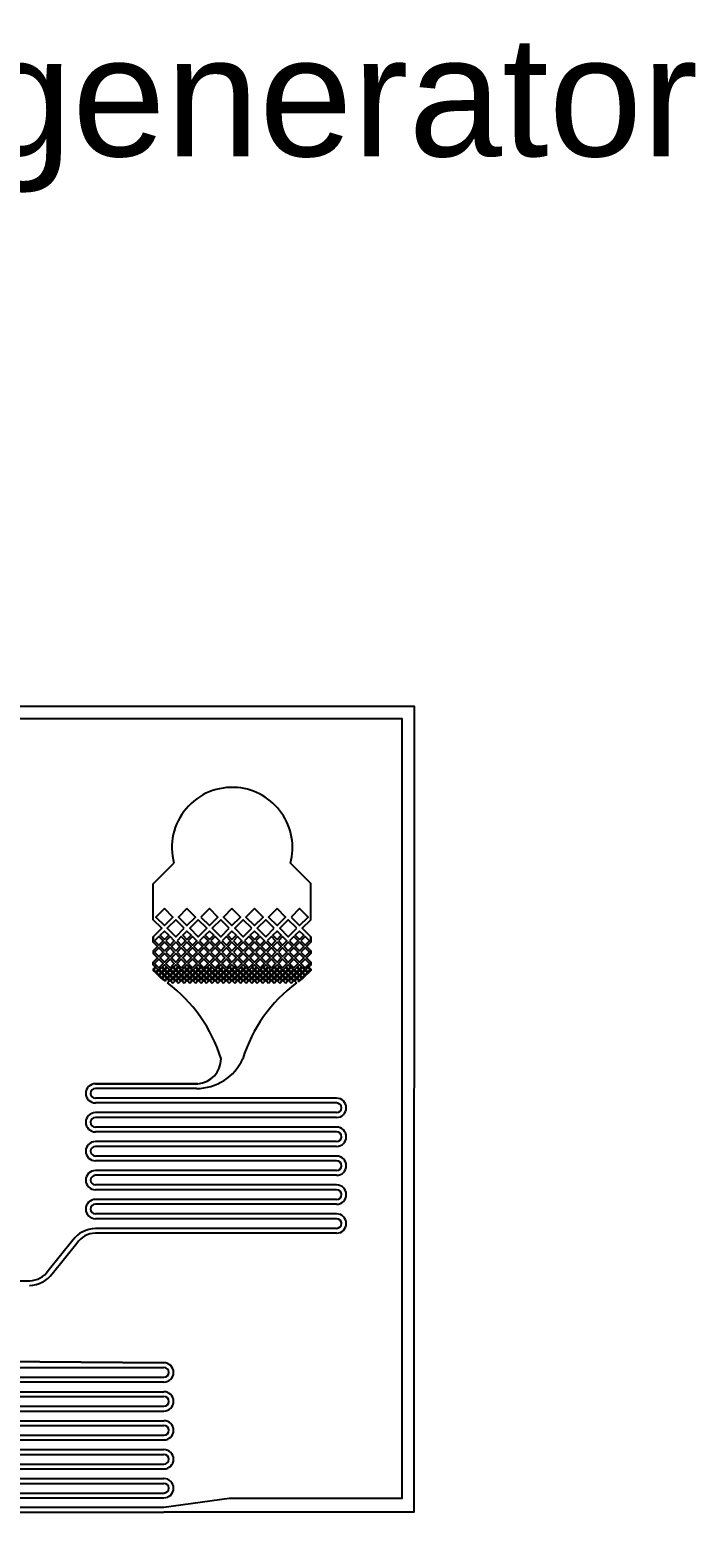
# Model space of a CAD drawing. Header units: inches. Extents: x 1277 to 1304299, y 7085 to 100777.
# Drawn here: x 10478 to 15998, y 16914 to 29211 of the extents above; entities that cross this region are included whole.
import ezdxf

# ---------------------------------------------------------------- set-up
doc = ezdxf.new("R2010")
doc.units = ezdxf.units.IN
doc.header["$MEASUREMENT"] = 0
doc.styles.get("Standard").update_dxf_attribs({"font": 'arial.ttf'})

msp = doc.modelspace()

# ---------------------------------------------------------------- linework, layer by layer
for p, q in [((12715, 21549), (12680, 21513)), ((12809, 21549), (12773, 21513)), ((11502, 21455), (11502, 21478)), ((12680, 21513), (12715, 21478)), ((12727, 21467), (12762, 21431)), ((12727, 21467), (12762, 21431)), ((12797, 21467), (12762, 21502)), ((12773, 21513), (12809, 21478)), ((12809, 21409), (12809, 21420)), ((12809, 21420), (12809, 21409)), ((11861, 20429), (11023, 20429)), ((13023, 20349), (11023, 20349)), ((13023, 20309), (11023, 20309)), ((13023, 20229), (11023, 20229)), ((13023, 20189), (11023, 20189)), ((13023, 20109), (11023, 20109)), ((13023, 20069), (11023, 20069)), ((13023, 19989), (11023, 19989)), ((13023, 19949), (11023, 19949)), ((13023, 19869), (11023, 19869)), ((13023, 19829), (11023, 19829)), ((13023, 19749), (11023, 19749)), ((13023, 19709), (11023, 19709)), ((13023, 19629), (11023, 19629)), ((13023, 19589), (11023, 19589)), ((13023, 19509), (11023, 19509)), ((13023, 19469), (11023, 19469)), ((13023, 19389), (11023, 19389)), ((13023, 19349), (11023, 19349)), ((13023, 19269), (11023, 19269)), ((13023, 19229), (11023, 19229)), ((10632, 18919), (10836, 19173)), ((10665, 18892), (10869, 19145)), ((9591, 18114), (11591, 18114)), ((9591, 18034), (11591, 18034)), ((9591, 17874), (11591, 17874)), ((9591, 17794), (11591, 17794)), ((9591, 17754), (11591, 17754)), ((9591, 17634), (11591, 17634)), ((9591, 17554), (11591, 17554)), ((9591, 17514), (11591, 17514)), ((9591, 17394), (11591, 17394)), ((9591, 17314), (11591, 17314)), ((9591, 17274), (11591, 17274)), ((9591, 17154), (11591, 17154)), ((9591, 17074), (11591, 17074)), ((9591, 17034), (11591, 17034)), ((9591, 16914), (11591, 16914))]:
    msp.add_line(p, q)
for points in [[(9651, 26076), (10229, 25499), (10229, 24791), (9310, 23872), (9221, 23599), (13665, 23599), (13664, 17263), (13664, 16914), (12232, 16914), (11591, 16914)], [(11502, 21687), (11573, 21758), (11502, 21829), (11502, 22126), (11674, 22298)], [(12809, 21687), (12809, 21642), (12809, 21687), (12738, 21758), (12809, 21829), (12809, 22129), (12640, 22298)], [(11502, 21687), (11502, 21642), (11502, 21687)], [(11502, 21642), (11537, 21607), (11502, 21571), (11502, 21549)], [(12809, 21642), (12773, 21607), (12809, 21571)], [(11502, 21420), (11520, 21438), (11502, 21455)], [(11502, 21420), (11502, 21409), (11520, 21391), (11567, 21344)], [(12809, 21409), (12744, 21344), (12706, 21317), (12710, 21321), (12692, 21339), (12674, 21321), (12690, 21305)], [(12809, 21455), (12791, 21438), (12809, 21420)], [(11621, 21305), (11636, 21321), (11619, 21339), (11601, 21321), (11605, 21317)], [(11873, 20469), (11023, 20469), (11873, 20469)]]:
    msp.add_lwpolyline(points)
for points in [[(4754, 23499), (10700, 23499), (13565, 23499), (13564, 17377), (13564, 17028), (12132, 17028), (11591, 16954), (9591, 16954, -1), (9591, 17034)], [(12640, 22298, 0.465138), (12202, 22925, 0.521789), (11674, 22298)], [(9478, 18835), (10478, 18835, 0.254726), (10632, 18919)], [(11591, 17994), (9591, 17994, 1), (9591, 17914), (11591, 17914)], [(9591, 17754, 1), (9591, 17674), (11591, 17674)], [(9591, 17514, 1), (9591, 17434), (11591, 17434)], [(9591, 17274, 1), (9591, 17194), (11591, 17194)]]:
    msp.add_lwpolyline(points, format="xyb")
for points in [[(11595, 21922), (11525, 21851), (11595, 21781), (11666, 21851)], [(11782, 21922), (11711, 21851), (11782, 21781), (11853, 21851)], [(11898, 21851), (11969, 21781), (12039, 21851), (11969, 21922)], [(12155, 21922), (12085, 21851), (12155, 21781), (12226, 21851)], [(12342, 21922), (12271, 21851), (12342, 21781), (12413, 21851)], [(12529, 21922), (12458, 21851), (12529, 21781), (12599, 21851)], [(12645, 21851), (12715, 21781), (12786, 21851), (12715, 21922)], [(11759, 21758), (11689, 21829), (11618, 21758), (11689, 21687)], [(11875, 21829), (11805, 21758), (11875, 21687), (11946, 21758)], [(12133, 21758), (12062, 21829), (11991, 21758), (12062, 21687)], [(12319, 21758), (12249, 21829), (12178, 21758), (12249, 21687)], [(12506, 21758), (12435, 21829), (12365, 21758), (12435, 21687)], [(12693, 21758), (12622, 21829), (12551, 21758), (12622, 21687)], [(11513, 21653), (11549, 21618), (11584, 21653), (11549, 21689)], [(11595, 21665), (11631, 21700), (11595, 21735), (11560, 21700)], [(11607, 21653), (11642, 21618), (11677, 21653), (11642, 21689)], [(11700, 21653), (11735, 21618), (11771, 21653), (11735, 21689)], [(11782, 21665), (11817, 21700), (11782, 21735), (11747, 21700)], [(11793, 21653), (11829, 21618), (11864, 21653), (11829, 21689)], [(11887, 21653), (11922, 21618), (11957, 21653), (11922, 21689)], [(11969, 21665), (12004, 21700), (11969, 21735), (11933, 21700)], [(11980, 21653), (12015, 21618), (12051, 21653), (12015, 21689)], [(12073, 21653), (12109, 21618), (12144, 21653), (12109, 21689)], [(12155, 21665), (12191, 21700), (12155, 21735), (12120, 21700)], [(12167, 21653), (12202, 21618), (12237, 21653), (12202, 21689)], [(12260, 21653), (12295, 21618), (12331, 21653), (12295, 21689)], [(12342, 21665), (12377, 21700), (12342, 21735), (12307, 21700)], [(12353, 21653), (12389, 21618), (12424, 21653), (12389, 21689)], [(12447, 21653), (12482, 21618), (12517, 21653), (12482, 21689)], [(12529, 21665), (12564, 21700), (12529, 21735), (12493, 21700)], [(12540, 21653), (12575, 21618), (12611, 21653), (12575, 21689)], [(12633, 21653), (12669, 21618), (12704, 21653), (12669, 21689)], [(12715, 21665), (12751, 21700), (12715, 21735), (12680, 21700)], [(12727, 21653), (12762, 21618), (12797, 21653), (12762, 21689)], [(11502, 21478), (11537, 21513), (11502, 21478), (11537, 21513), (11502, 21549), (11537, 21513)], [(11513, 21560), (11549, 21525), (11584, 21560), (11549, 21595)], [(11595, 21571), (11631, 21607), (11595, 21642), (11560, 21607)], [(11595, 21549), (11560, 21513), (11595, 21478), (11631, 21513), (11595, 21549), (11631, 21513), (11595, 21478), (11560, 21513)], [(11560, 21513), (11595, 21478), (11631, 21513), (11595, 21549)], [(11607, 21560), (11642, 21525), (11677, 21560), (11642, 21595)], [(11689, 21571), (11724, 21607), (11689, 21642), (11653, 21607)], [(11689, 21549), (11653, 21513), (11689, 21478), (11724, 21513), (11689, 21549), (11724, 21513), (11689, 21478), (11653, 21513)], [(11653, 21513), (11689, 21478), (11724, 21513), (11689, 21549)], [(11700, 21560), (11735, 21525), (11771, 21560), (11735, 21595)], [(11782, 21571), (11817, 21607), (11782, 21642), (11747, 21607)], [(11782, 21549), (11747, 21513), (11782, 21478), (11817, 21513), (11782, 21549), (11817, 21513), (11782, 21478), (11747, 21513)], [(11747, 21513), (11782, 21478), (11817, 21513), (11782, 21549)], [(11829, 21525), (11864, 21560), (11829, 21595), (11793, 21560)], [(11875, 21571), (11911, 21607), (11875, 21642), (11840, 21607)], [(11840, 21513), (11875, 21478), (11911, 21513), (11875, 21549), (11840, 21513), (11875, 21549), (11911, 21513), (11875, 21478)], [(11875, 21478), (11911, 21513), (11875, 21549), (11840, 21513)], [(11922, 21525), (11957, 21560), (11922, 21595), (11887, 21560)], [(11969, 21571), (12004, 21607), (11969, 21642), (11933, 21607)], [(11933, 21513), (11969, 21478), (12004, 21513), (11969, 21549), (11933, 21513), (11969, 21549), (12004, 21513), (11969, 21478)], [(11969, 21478), (12004, 21513), (11969, 21549), (11933, 21513)], [(11980, 21560), (12015, 21525), (12051, 21560), (12015, 21595)], [(12062, 21571), (12097, 21607), (12062, 21642), (12027, 21607)], [(12062, 21549), (12027, 21513), (12062, 21478), (12097, 21513), (12062, 21549), (12097, 21513), (12062, 21478), (12027, 21513)], [(12027, 21513), (12062, 21478), (12097, 21513), (12062, 21549)], [(12073, 21560), (12109, 21525), (12144, 21560), (12109, 21595)], [(12155, 21571), (12191, 21607), (12155, 21642), (12120, 21607)], [(12155, 21549), (12120, 21513), (12155, 21478), (12191, 21513), (12155, 21549), (12191, 21513), (12155, 21478), (12120, 21513)], [(12120, 21513), (12155, 21478), (12191, 21513), (12155, 21549)], [(12167, 21560), (12202, 21525), (12237, 21560), (12202, 21595)], [(12249, 21571), (12284, 21607), (12249, 21642), (12213, 21607)], [(12249, 21549), (12213, 21513), (12249, 21478), (12284, 21513), (12249, 21549), (12284, 21513), (12249, 21478), (12213, 21513)], [(12213, 21513), (12249, 21478), (12284, 21513), (12249, 21549)], [(12260, 21560), (12295, 21525), (12331, 21560), (12295, 21595)], [(12342, 21571), (12377, 21607), (12342, 21642), (12307, 21607)], [(12342, 21549), (12307, 21513), (12342, 21478), (12377, 21513), (12342, 21549), (12377, 21513), (12342, 21478), (12307, 21513)], [(12307, 21513), (12342, 21478), (12377, 21513), (12342, 21549)], [(12353, 21560), (12389, 21525), (12424, 21560), (12389, 21595)], [(12435, 21571), (12471, 21607), (12435, 21642), (12400, 21607)], [(12435, 21549), (12400, 21513), (12435, 21478), (12471, 21513), (12435, 21549), (12471, 21513), (12435, 21478), (12400, 21513)], [(12400, 21513), (12435, 21478), (12471, 21513), (12435, 21549)], [(12447, 21560), (12482, 21525), (12517, 21560), (12482, 21595)], [(12529, 21571), (12564, 21607), (12529, 21642), (12493, 21607)], [(12529, 21549), (12493, 21513), (12529, 21478), (12564, 21513), (12529, 21549), (12564, 21513), (12529, 21478), (12493, 21513)], [(12493, 21513), (12529, 21478), (12564, 21513), (12529, 21549)], [(12540, 21560), (12575, 21525), (12611, 21560), (12575, 21595)], [(12622, 21571), (12657, 21607), (12622, 21642), (12587, 21607)], [(12622, 21549), (12587, 21513), (12622, 21478), (12657, 21513), (12622, 21549), (12657, 21513), (12622, 21478), (12587, 21513)], [(12587, 21513), (12622, 21478), (12657, 21513), (12622, 21549)], [(12633, 21560), (12669, 21525), (12704, 21560), (12669, 21595)], [(12715, 21571), (12751, 21607), (12715, 21642), (12680, 21607)], [(12715, 21478), (12680, 21513), (12715, 21549), (12680, 21513), (12715, 21478), (12751, 21513), (12715, 21478), (12751, 21513), (12715, 21549), (12751, 21513)], [(12727, 21560), (12762, 21525), (12797, 21560), (12762, 21595)], [(12809, 21478), (12773, 21513), (12809, 21549), (12773, 21513), (12809, 21478), (12809, 21455)], [(12809, 21549), (12809, 21571)], [(11525, 21397), (11543, 21414), (11525, 21432), (11508, 21414)], [(11549, 21502), (11513, 21467), (11549, 21431), (11584, 21467), (11549, 21502), (11584, 21467), (11549, 21431), (11513, 21467)], [(11513, 21467), (11549, 21431), (11584, 21467), (11549, 21502)], [(11549, 21373), (11566, 21391), (11549, 21409), (11531, 21391)], [(11572, 21397), (11590, 21414), (11572, 21432), (11554, 21414)], [(11595, 21420), (11613, 21438), (11595, 21455), (11578, 21438)], [(11595, 21373), (11613, 21391), (11595, 21409), (11578, 21391)], [(11619, 21397), (11636, 21414), (11619, 21432), (11601, 21414)], [(11642, 21502), (11607, 21467), (11642, 21431), (11677, 21467), (11642, 21502), (11677, 21467), (11642, 21431), (11607, 21467)], [(11607, 21467), (11642, 21431), (11677, 21467), (11642, 21502)], [(11642, 21373), (11660, 21391), (11642, 21409), (11624, 21391)], [(11665, 21397), (11683, 21414), (11665, 21432), (11648, 21414)], [(11689, 21420), (11706, 21438), (11689, 21455), (11671, 21438)], [(11689, 21373), (11706, 21391), (11689, 21409), (11671, 21391)], [(11712, 21397), (11730, 21414), (11712, 21432), (11694, 21414)], [(11735, 21502), (11700, 21467), (11735, 21431), (11771, 21467), (11735, 21502), (11771, 21467), (11735, 21431), (11700, 21467)], [(11700, 21467), (11735, 21431), (11771, 21467), (11735, 21502)], [(11735, 21373), (11753, 21391), (11735, 21409), (11718, 21391)], [(11759, 21397), (11776, 21414), (11759, 21432), (11741, 21414)], [(11782, 21420), (11800, 21438), (11782, 21455), (11764, 21438)], [(11782, 21373), (11800, 21391), (11782, 21409), (11764, 21391)], [(11805, 21397), (11823, 21414), (11805, 21432), (11788, 21414)], [(11829, 21502), (11793, 21467), (11829, 21431), (11864, 21467), (11829, 21502), (11864, 21467), (11829, 21431), (11793, 21467)], [(11793, 21467), (11829, 21431), (11864, 21467), (11829, 21502)], [(11829, 21373), (11846, 21391), (11829, 21409), (11811, 21391)], [(11852, 21397), (11870, 21414), (11852, 21432), (11834, 21414)], [(11875, 21420), (11893, 21438), (11875, 21455), (11858, 21438)], [(11875, 21373), (11893, 21391), (11875, 21409), (11858, 21391)], [(11899, 21397), (11916, 21414), (11899, 21432), (11881, 21414)], [(11887, 21467), (11922, 21431), (11957, 21467), (11922, 21502), (11887, 21467), (11922, 21502), (11957, 21467), (11922, 21431)], [(11922, 21431), (11957, 21467), (11922, 21502), (11887, 21467)], [(11922, 21373), (11940, 21391), (11922, 21409), (11904, 21391)], [(11945, 21397), (11963, 21414), (11945, 21432), (11928, 21414)], [(11969, 21420), (11986, 21438), (11969, 21455), (11951, 21438)], [(11969, 21373), (11986, 21391), (11969, 21409), (11951, 21391)], [(11992, 21397), (12010, 21414), (11992, 21432), (11974, 21414)], [(11980, 21467), (12015, 21431), (12051, 21467), (12015, 21502), (11980, 21467), (12015, 21502), (12051, 21467), (12015, 21431)], [(12015, 21431), (12051, 21467), (12015, 21502), (11980, 21467)], [(12015, 21373), (12033, 21391), (12015, 21409), (11998, 21391)], [(12039, 21397), (12056, 21414), (12039, 21432), (12021, 21414)], [(12062, 21420), (12080, 21438), (12062, 21455), (12044, 21438)], [(12062, 21373), (12080, 21391), (12062, 21409), (12044, 21391)], [(12085, 21397), (12103, 21414), (12085, 21432), (12068, 21414)], [(12109, 21502), (12073, 21467), (12109, 21431), (12144, 21467), (12109, 21502), (12144, 21467), (12109, 21431), (12073, 21467)], [(12073, 21467), (12109, 21431), (12144, 21467), (12109, 21502)], [(12109, 21373), (12126, 21391), (12109, 21409), (12091, 21391)], [(12132, 21397), (12150, 21414), (12132, 21432), (12114, 21414)], [(12155, 21420), (12173, 21438), (12155, 21455), (12138, 21438)], [(12155, 21373), (12173, 21391), (12155, 21409), (12138, 21391)], [(12179, 21397), (12196, 21414), (12179, 21432), (12161, 21414)], [(12202, 21502), (12167, 21467), (12202, 21431), (12237, 21467), (12202, 21502), (12237, 21467), (12202, 21431), (12167, 21467)], [(12167, 21467), (12202, 21431), (12237, 21467), (12202, 21502)], [(12202, 21373), (12220, 21391), (12202, 21409), (12184, 21391)], [(12225, 21397), (12243, 21414), (12225, 21432), (12208, 21414)], [(12249, 21420), (12266, 21438), (12249, 21455), (12231, 21438)], [(12249, 21373), (12266, 21391), (12249, 21409), (12231, 21391)], [(12272, 21397), (12290, 21414), (12272, 21432), (12254, 21414)], [(12295, 21502), (12260, 21467), (12295, 21431), (12331, 21467), (12295, 21502), (12331, 21467), (12295, 21431), (12260, 21467)], [(12260, 21467), (12295, 21431), (12331, 21467), (12295, 21502)], [(12295, 21373), (12313, 21391), (12295, 21409), (12278, 21391)], [(12319, 21397), (12336, 21414), (12319, 21432), (12301, 21414)], [(12342, 21420), (12360, 21438), (12342, 21455), (12324, 21438)], [(12342, 21373), (12360, 21391), (12342, 21409), (12324, 21391)], [(12365, 21397), (12383, 21414), (12365, 21432), (12348, 21414)], [(12389, 21502), (12353, 21467), (12389, 21431), (12424, 21467), (12389, 21502), (12424, 21467), (12389, 21431), (12353, 21467)], [(12353, 21467), (12389, 21431), (12424, 21467), (12389, 21502)], [(12389, 21373), (12406, 21391), (12389, 21409), (12371, 21391)], [(12412, 21397), (12430, 21414), (12412, 21432), (12394, 21414)], [(12435, 21420), (12453, 21438), (12435, 21455), (12418, 21438)], [(12435, 21373), (12453, 21391), (12435, 21409), (12418, 21391)], [(12459, 21397), (12476, 21414), (12459, 21432), (12441, 21414)], [(12482, 21502), (12447, 21467), (12482, 21431), (12517, 21467), (12482, 21502), (12517, 21467), (12482, 21431), (12447, 21467)], [(12447, 21467), (12482, 21431), (12517, 21467), (12482, 21502)], [(12482, 21373), (12500, 21391), (12482, 21409), (12464, 21391)], [(12505, 21397), (12523, 21414), (12505, 21432), (12488, 21414)], [(12529, 21420), (12546, 21438), (12529, 21455), (12511, 21438)], [(12529, 21373), (12546, 21391), (12529, 21409), (12511, 21391)], [(12552, 21397), (12570, 21414), (12552, 21432), (12534, 21414)], [(12575, 21502), (12540, 21467), (12575, 21431), (12611, 21467), (12575, 21502), (12611, 21467), (12575, 21431), (12540, 21467)], [(12540, 21467), (12575, 21431), (12611, 21467), (12575, 21502)], [(12575, 21373), (12593, 21391), (12575, 21409), (12558, 21391)], [(12599, 21397), (12616, 21414), (12599, 21432), (12581, 21414)], [(12622, 21420), (12640, 21438), (12622, 21455), (12604, 21438)], [(12622, 21373), (12640, 21391), (12622, 21409), (12604, 21391)], [(12645, 21397), (12663, 21414), (12645, 21432), (12628, 21414)], [(12669, 21502), (12633, 21467), (12669, 21431), (12704, 21467), (12669, 21502), (12704, 21467), (12669, 21431), (12633, 21467)], [(12633, 21467), (12669, 21431), (12704, 21467), (12669, 21502)], [(12669, 21373), (12686, 21391), (12669, 21409), (12651, 21391)], [(12692, 21397), (12710, 21414), (12692, 21432), (12674, 21414)], [(12715, 21420), (12733, 21438), (12715, 21455), (12698, 21438)], [(12715, 21373), (12733, 21391), (12715, 21409), (12698, 21391)], [(12739, 21397), (12756, 21414), (12739, 21432), (12721, 21414)], [(12762, 21431), (12797, 21467), (12762, 21431), (12797, 21467), (12762, 21502), (12727, 21467), (12762, 21502), (12727, 21467)], [(12762, 21373), (12780, 21391), (12762, 21409), (12744, 21391)], [(12785, 21397), (12803, 21414), (12785, 21432), (12768, 21414)], [(11572, 21350), (11590, 21368), (11572, 21385), (11554, 21368)], [(11595, 21327), (11613, 21344), (11595, 21362), (11578, 21344)], [(11619, 21350), (11636, 21368), (11619, 21385), (11601, 21368)], [(11642, 21327), (11660, 21344), (11642, 21362), (11624, 21344)], [(11665, 21350), (11683, 21368), (11665, 21385), (11648, 21368)], [(11665, 21303), (11683, 21321), (11665, 21339), (11648, 21321)], [(11689, 21327), (11706, 21344), (11689, 21362), (11671, 21344)], [(11712, 21350), (11730, 21368), (11712, 21385), (11694, 21368)], [(11712, 21303), (11730, 21321), (11712, 21339), (11694, 21321)], [(11735, 21327), (11753, 21344), (11735, 21362), (11718, 21344)], [(11759, 21350), (11776, 21368), (11759, 21385), (11741, 21368)], [(11759, 21303), (11776, 21321), (11759, 21339), (11741, 21321)], [(11782, 21327), (11800, 21344), (11782, 21362), (11764, 21344)], [(11805, 21350), (11823, 21368), (11805, 21385), (11788, 21368)], [(11805, 21303), (11823, 21321), (11805, 21339), (11788, 21321)], [(11829, 21327), (11846, 21344), (11829, 21362), (11811, 21344)], [(11852, 21350), (11870, 21368), (11852, 21385), (11834, 21368)], [(11852, 21303), (11870, 21321), (11852, 21339), (11834, 21321)], [(11875, 21327), (11893, 21344), (11875, 21362), (11858, 21344)], [(11899, 21350), (11916, 21368), (11899, 21385), (11881, 21368)], [(11899, 21303), (11916, 21321), (11899, 21339), (11881, 21321)], [(11922, 21327), (11940, 21344), (11922, 21362), (11904, 21344)], [(11945, 21350), (11963, 21368), (11945, 21385), (11928, 21368)], [(11945, 21303), (11963, 21321), (11945, 21339), (11928, 21321)], [(11969, 21327), (11986, 21344), (11969, 21362), (11951, 21344)], [(11992, 21350), (12010, 21368), (11992, 21385), (11974, 21368)], [(11992, 21303), (12010, 21321), (11992, 21339), (11974, 21321)], [(12015, 21327), (12033, 21344), (12015, 21362), (11998, 21344)], [(12039, 21350), (12056, 21368), (12039, 21385), (12021, 21368)], [(12039, 21303), (12056, 21321), (12039, 21339), (12021, 21321)], [(12062, 21327), (12080, 21344), (12062, 21362), (12044, 21344)], [(12085, 21350), (12103, 21368), (12085, 21385), (12068, 21368)], [(12085, 21303), (12103, 21321), (12085, 21339), (12068, 21321)], [(12109, 21327), (12126, 21344), (12109, 21362), (12091, 21344)], [(12132, 21350), (12150, 21368), (12132, 21385), (12114, 21368)], [(12132, 21303), (12150, 21321), (12132, 21339), (12114, 21321)], [(12155, 21327), (12173, 21344), (12155, 21362), (12138, 21344)], [(12179, 21350), (12196, 21368), (12179, 21385), (12161, 21368)], [(12179, 21303), (12196, 21321), (12179, 21339), (12161, 21321)], [(12202, 21327), (12220, 21344), (12202, 21362), (12184, 21344)], [(12225, 21350), (12243, 21368), (12225, 21385), (12208, 21368)], [(12225, 21303), (12243, 21321), (12225, 21339), (12208, 21321)], [(12249, 21327), (12266, 21344), (12249, 21362), (12231, 21344)], [(12272, 21350), (12290, 21368), (12272, 21385), (12254, 21368)], [(12272, 21303), (12290, 21321), (12272, 21339), (12254, 21321)], [(12295, 21327), (12313, 21344), (12295, 21362), (12278, 21344)], [(12319, 21350), (12336, 21368), (12319, 21385), (12301, 21368)], [(12319, 21303), (12336, 21321), (12319, 21339), (12301, 21321)], [(12342, 21327), (12360, 21344), (12342, 21362), (12324, 21344)], [(12365, 21350), (12383, 21368), (12365, 21385), (12348, 21368)], [(12365, 21303), (12383, 21321), (12365, 21339), (12348, 21321)], [(12389, 21327), (12406, 21344), (12389, 21362), (12371, 21344)], [(12412, 21350), (12430, 21368), (12412, 21385), (12394, 21368)], [(12412, 21303), (12430, 21321), (12412, 21339), (12394, 21321)], [(12435, 21327), (12453, 21344), (12435, 21362), (12418, 21344)], [(12459, 21350), (12476, 21368), (12459, 21385), (12441, 21368)], [(12459, 21303), (12476, 21321), (12459, 21339), (12441, 21321)], [(12482, 21327), (12500, 21344), (12482, 21362), (12464, 21344)], [(12505, 21350), (12523, 21368), (12505, 21385), (12488, 21368)], [(12505, 21303), (12523, 21321), (12505, 21339), (12488, 21321)], [(12529, 21327), (12546, 21344), (12529, 21362), (12511, 21344)], [(12552, 21350), (12570, 21368), (12552, 21385), (12534, 21368)], [(12552, 21303), (12570, 21321), (12552, 21339), (12534, 21321)], [(12575, 21327), (12593, 21344), (12575, 21362), (12558, 21344)], [(12599, 21350), (12616, 21368), (12599, 21385), (12581, 21368)], [(12599, 21303), (12616, 21321), (12599, 21339), (12581, 21321)], [(12622, 21327), (12640, 21344), (12622, 21362), (12604, 21344)], [(12645, 21350), (12663, 21368), (12645, 21385), (12628, 21368)], [(12645, 21303), (12663, 21321), (12645, 21339), (12628, 21321)], [(12669, 21327), (12686, 21344), (12669, 21362), (12651, 21344)], [(12692, 21350), (12710, 21368), (12692, 21385), (12674, 21368)], [(12715, 21327), (12733, 21344), (12715, 21362), (12698, 21344)], [(12739, 21350), (12756, 21368), (12739, 21385), (12721, 21368)], [(9189, 18174), (11591, 18154)]]:
    msp.add_lwpolyline(points, close=True)
for centre, radius, start, end in [((10862, 20298), 1261, 53.9044, 56.0578), ((10862, 20298), 1261, 17.3995, 53.0156), ((13448, 20298), 1261, 126.9843, 162.6005), ((11861, 20852), 423, 270, 335.3411), ((11858, 20675), 207, 274.0345, 0), ((11023, 20389), 80, 90, 270), ((11023, 20389), 40, 90, 270), ((13023, 20269), 80, 270, 90), ((13023, 20269), 40, 270, 90), ((11023, 20149), 80, 90, 270), ((11023, 20149), 40, 90, 270), ((13023, 20029), 80, 270, 90), ((13023, 20029), 40, 270, 90), ((11023, 19909), 80, 90, 270), ((11023, 19909), 40, 90, 270), ((13023, 19789), 80, 270, 90), ((13023, 19789), 40, 270, 90), ((11023, 19669), 80, 90, 270), ((11023, 19669), 40, 90, 270), ((13023, 19549), 80, 270, 90), ((13023, 19549), 40, 270, 90), ((11023, 19429), 80, 90, 270), ((11023, 19429), 40, 90, 270), ((13023, 19309), 80, 270, 90), ((13023, 19309), 40, 270, 90), ((11027, 19030), 238, 91.127, 143.3276), ((11023, 19045), 184, 90, 147.1633), ((10469, 19041), 246, 271.9983, 322.9064), ((11591, 18074), 80, 270, 90), ((11591, 18074), 40, 270, 90), ((11591, 17834), 80, 270, 90), ((11591, 17834), 40, 270, 90), ((11591, 17594), 80, 270, 90), ((11591, 17594), 40, 270, 90), ((11591, 17354), 80, 270, 90), ((11591, 17354), 40, 270, 90), ((11591, 17114), 80, 270, 90), ((11591, 17114), 40, 270, 90)]:
    msp.add_arc(centre, radius, start, end)

# ---------------------------------------------------------------- texts
msp.add_text('3-inlet droplet generator', height=997.7).set_placement((1224, 28161))

doc.saveas('drawing.dxf')
